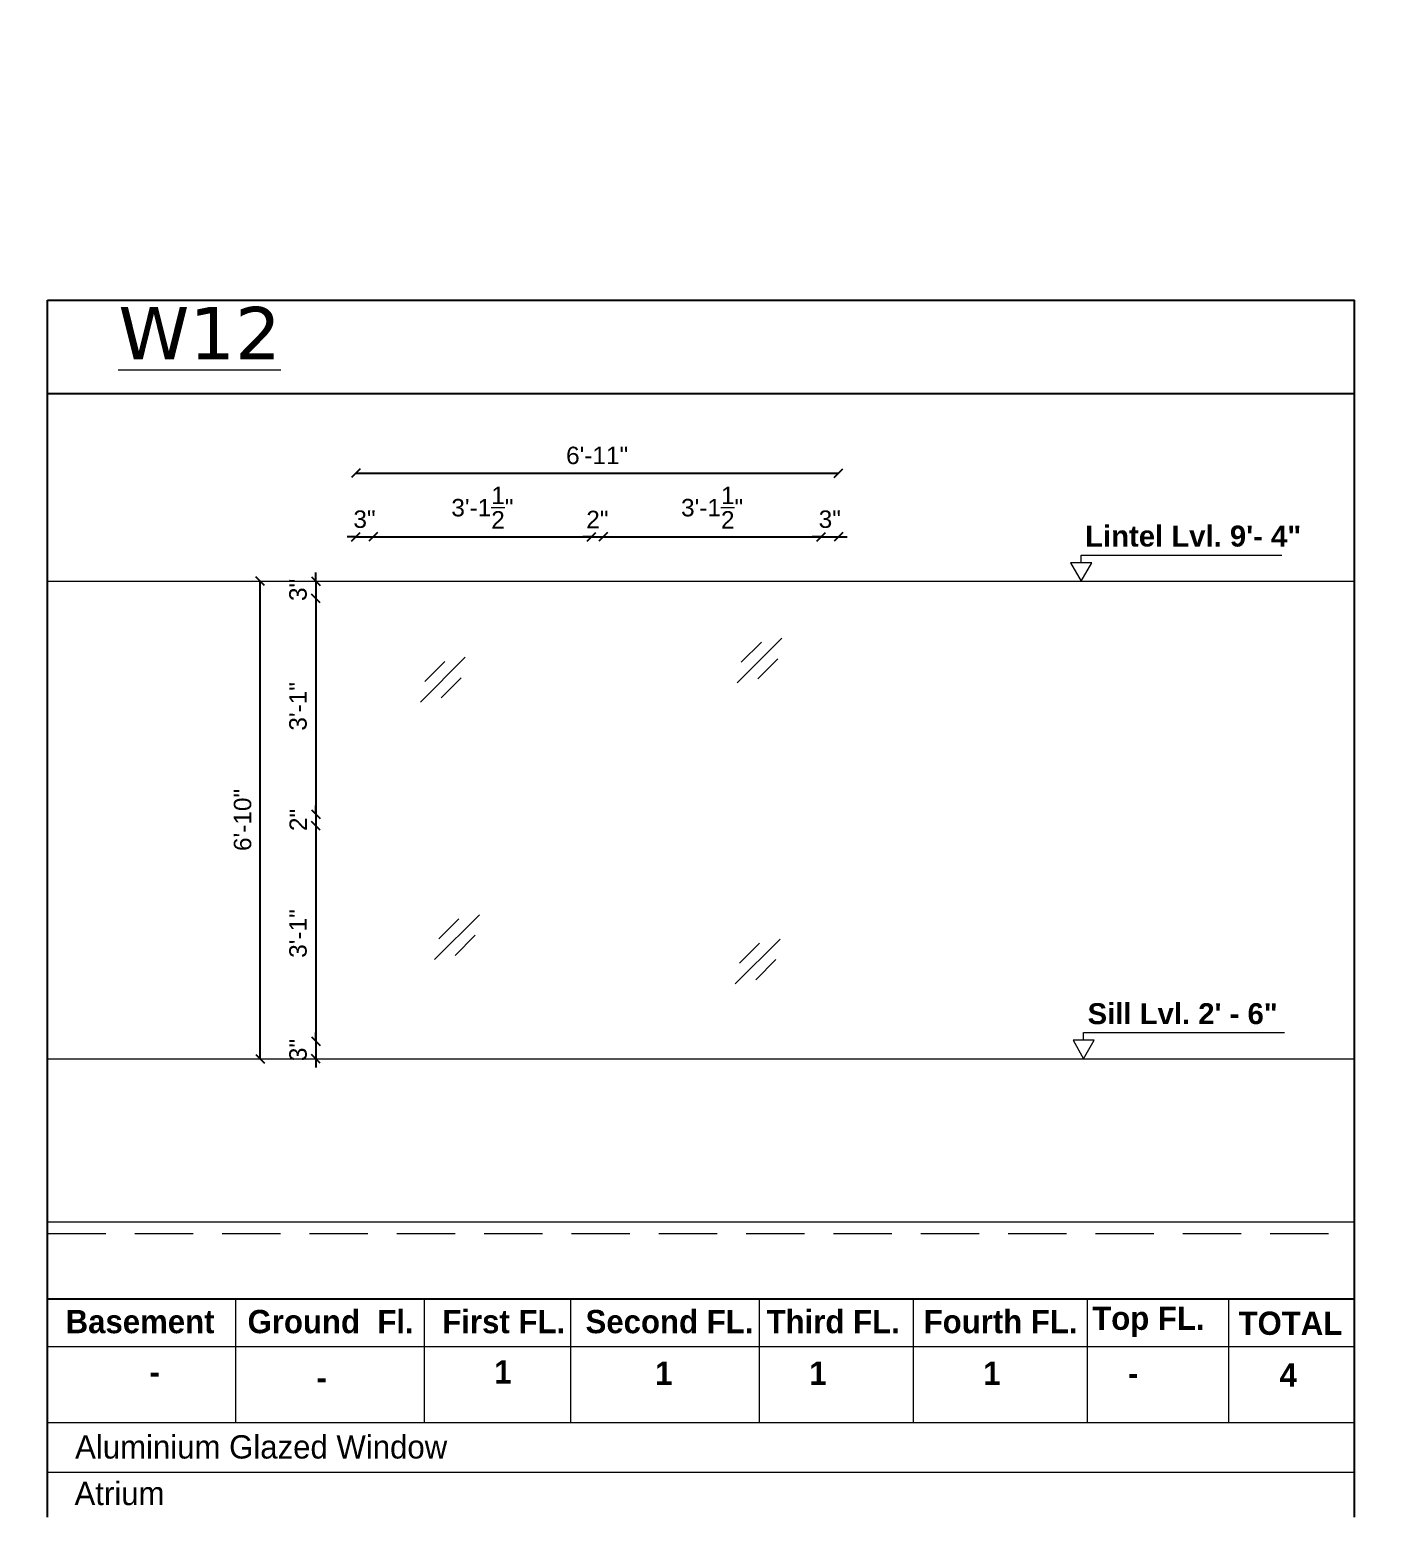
# Model space of a CAD drawing. Header units: inches. Extents: x 10755 to 33653, y -10992 to 10708.
# Drawn here: x 26151.1 to 26382.4, y 6884.8 to 7140.2 of the extents above; entities that cross this region are included whole.
import ezdxf

# ---------------------------------------------------------------- set-up
doc = ezdxf.new("R2010")
doc.units = ezdxf.units.IN
doc.header["$MEASUREMENT"] = 0
doc.linetypes.add('DASHED', pattern=[0.75, 0.5, -0.25])
for name, color, linetype, lineweight in [('dim', 6, 'Continuous', 13), ('Dimention', 4, 'Continuous', 15), ('ELE 2', 3, 'Continuous', 9), ('hatch3', 43, 'Continuous', 5), ('int dim', 6, 'Continuous', 15), ('PLASTER', 50, 'Continuous', 9), ('Text', 150, 'Continuous', 18), ('wall', 1, 'Continuous', 35)]:
    doc.layers.add(name, color=color, linetype=linetype, lineweight=lineweight)
doc.layers.add('ele 3', color=6, linetype='Continuous')
doc.styles.add('ordinary', font='arial.ttf')
doc.styles.add('SCALE 50', font='GOTHIC.TTF', dxfattribs={"height": 100})
doc.styles.get("Standard").update_dxf_attribs({"font": 'arial.ttf'})
doc.styles.add('Title Text', font='arialbd.ttf')
doc.dimstyles.new('Copy(2) of 96', dxfattribs={"dimtxt": 3, "dimasz": 1.5, "dimexe": 0.5, "dimexo": 0.5, "dimgap": 1.5, "dimtad": 1, "dimdec": 1, "dimzin": 11, "dimdsep": 46, "dimlunit": 4, "dimtxsty": 'ordinary', "dimblk": 'OBLIQUE', "dimcen": 0.09, "dimse1": 1, "dimse2": 1, "dimclrt": 7, "dimazin": 0, "dimtfac": 1, "dimtdec": 1, "dimtix": 1, "dimtmove": 2, "dimatfit": 3, "dimldrblk": 'leader', "dimfxl": 0.5, "dimfxlon": 1, "dimtolj": 1, "dimtzin": 0, "dimarcsym": 0})
doc.dimstyles.new('S8', dxfattribs={"dimscale": 8, "dimtxt": 1, "dimasz": 0.5, "dimexe": 0.5, "dimexo": 0.5, "dimgap": 0.25, "dimtad": 1, "dimzin": 3, "dimdsep": 46, "dimlunit": 4, "dimtxsty": 'Standard', "dimblk": 'ARCHTICK', "dimcen": 0, "dimclrd": 256, "dimclre": 256, "dimclrt": 6, "dimadec": 0, "dimazin": 0, "dimtfac": 0.5, "dimtix": 1, "dimtmove": 1, "dimatfit": 3, "dimfxl": 0.5, "dimfxlon": 1, "dimfrac": 1, "dimtolj": 1, "dimtzin": 0, "dimarcsym": 1})

# ---------------------------------------------------------------- blocks, each defined once
blk = doc.blocks.new('_Oblique')
at = {"layer": 'wall', "color": 0, "lineweight": -2}
blk.add_line((-0.5, -0.5), (0.5, 0.5), dxfattribs=at)
blk = doc.blocks.new('*D3440')
at = {"layer": 'Defpoints', "color": 0, "transparency": 16777216}
for p in [(25996.78, 7025.57), (26320.57, 7025.57), (26010.68, 6983.57)]:
    blk.add_point(p, dxfattribs=at)
at = {"layer": 'Dimention', "color": 0, "lineweight": -2, "transparency": 16777216}
blk.add_line((25996.78, 6983.57), (25996.78, 7025.57), dxfattribs=at)
at = {"layer": 'Dimention', "color": 0, "lineweight": -2, "transparency": 16777216, "xscale": 1.5, "yscale": 1.5, "zscale": 1.5}
for p, rotation in [((25996.78, 7025.57), 90), ((25996.78, 6983.57), 270)]:
    blk.add_blockref('_Oblique', p, dxfattribs=dict(at, rotation=rotation))
at = {"layer": 'Dimention', "color": 7, "transparency": 16777216, "insert": (25993.75, 7004.57), "char_height": 3, "attachment_point": 5, "rotation": 90, "style": 'ordinary'}
blk.add_mtext('\\A1;3\'-6"', dxfattribs=at)
blk = doc.blocks.new('leader')
blk.add_solid([(-1.34, 0.32), (0, 0), (-1.34, -0.32)])
blk = doc.blocks.new('*D3444')
at = {"layer": 'Defpoints', "color": 0, "transparency": 16777216}
for p in [(26005.15, 7025.57), (26012.68, 7023.57), (26322.57, 7025.57)]:
    blk.add_point(p, dxfattribs=at)
at = {"layer": 'Dimention', "color": 0, "lineweight": -2, "transparency": 16777216}
for p, q in [((26005.15, 7025.57), (26005.15, 7027.07)), ((26005.15, 7023.57), (26005.15, 7025.57)), ((26005.15, 7023.57), (26005.15, 7022.07))]:
    blk.add_line(p, q, dxfattribs=at)
at = {"layer": 'Dimention', "color": 0, "lineweight": -2, "transparency": 16777216, "xscale": 1.5, "yscale": 1.5, "zscale": 1.5}
for p, rotation in [((26005.15, 7025.57), 270), ((26005.15, 7023.57), 90)]:
    blk.add_blockref('_Oblique', p, dxfattribs=dict(at, rotation=rotation))
at = {"layer": 'Dimention', "color": 7, "transparency": 16777216, "insert": (26002.15, 7024.57), "char_height": 3, "attachment_point": 5, "rotation": 90, "style": 'ordinary'}
blk.add_mtext('\\A1;2"', dxfattribs=at)
blk = doc.blocks.new('*D3445')
at = {"layer": 'Defpoints', "color": 0, "transparency": 16777216}
for p in [(26005.15, 7007.57), (26012.68, 7007.57), (26322.57, 7005.57)]:
    blk.add_point(p, dxfattribs=at)
at = {"layer": 'Dimention', "color": 0, "lineweight": -2, "transparency": 16777216}
for p, q in [((26005.15, 7007.57), (26005.15, 7009.07)), ((26005.15, 7005.57), (26005.15, 7007.57)), ((26005.15, 7005.57), (26005.15, 7004.07))]:
    blk.add_line(p, q, dxfattribs=at)
at = {"layer": 'Dimention', "color": 0, "lineweight": -2, "transparency": 16777216, "xscale": 1.5, "yscale": 1.5, "zscale": 1.5}
for p, rotation in [((26005.15, 7007.57), 270), ((26005.15, 7005.57), 90)]:
    blk.add_blockref('_Oblique', p, dxfattribs=dict(at, rotation=rotation))
at = {"layer": 'Dimention', "color": 7, "transparency": 16777216, "insert": (26002.15, 7006.57), "char_height": 3, "attachment_point": 5, "rotation": 90, "style": 'ordinary'}
blk.add_mtext('\\A1;2"', dxfattribs=at)
blk = doc.blocks.new('glass')
at = {"layer": 'Dimention'}
for p, q in [((25987.01, 7639.88), (25994.7, 7647.56)), ((25987.72, 7643.41), (25991.16, 7646.86)), ((25990.55, 7640.58), (25993.99, 7644.03))]:
    blk.add_line(p, q, dxfattribs=at)
blk = doc.blocks.new('*U1893')
blk.add_line((-3.85, 0), (3.85, 0))
blk.add_lwpolyline([(0, 0), (1.52, 2.64), (-1.52, 2.64)], close=True)
blk.add_lwpolyline([(0, 2.64), (0, 3.74), (28.74, 3.74)])
at = {"style": 'Title Text'}
blk.add_attdef('SILL', (0.57, 4.95), '', height=3, dxfattribs=at)
blk = doc.blocks.new('*D3333')
at = {"layer": 'Defpoints', "color": 0, "transparency": 16777216}
for p in [(26210.13, 7053.16), (26207.13, 7045.57), (26210.13, 7042.57)]:
    blk.add_point(p, dxfattribs=at)
at = {"layer": 'Dimention', "color": 0, "lineweight": -2, "transparency": 16777216}
for p, q in [((26207.13, 7053.16), (26205.63, 7053.16)), ((26207.13, 7053.16), (26210.13, 7053.16)), ((26210.13, 7053.16), (26211.63, 7053.16))]:
    blk.add_line(p, q, dxfattribs=at)
at = {"layer": 'Dimention', "color": 0, "lineweight": -2, "transparency": 16777216, "xscale": 1.5, "yscale": 1.5, "zscale": 1.5}
blk.add_blockref('_Oblique', (26207.13, 7053.16), dxfattribs=at)
at = {"layer": 'Dimention', "color": 0, "lineweight": -2, "transparency": 16777216, "xscale": 1.5, "yscale": 1.5, "zscale": 1.5, "rotation": 180}
blk.add_blockref('_Oblique', (26210.13, 7053.16), dxfattribs=at)
at = {"layer": 'Dimention', "color": 7, "transparency": 16777216, "insert": (26208.63, 7056.19), "char_height": 3, "attachment_point": 5, "style": 'ordinary'}
blk.add_mtext('\\A1;3"', dxfattribs=at)
blk = doc.blocks.new('*D3334')
at = {"layer": 'Defpoints', "color": 0, "transparency": 16777216}
for p in [(26247.63, 7053.16), (26210.13, 7042.57), (26247.63, 7042.57)]:
    blk.add_point(p, dxfattribs=at)
at = {"layer": 'Dimention', "color": 0, "lineweight": -2, "transparency": 16777216}
blk.add_line((26210.13, 7053.16), (26247.63, 7053.16), dxfattribs=at)
at = {"layer": 'Dimention', "color": 0, "lineweight": -2, "transparency": 16777216, "xscale": 1.5, "yscale": 1.5, "zscale": 1.5, "rotation": 180}
blk.add_blockref('_Oblique', (26210.13, 7053.16), dxfattribs=at)
at = {"layer": 'Dimention', "color": 0, "lineweight": -2, "transparency": 16777216, "xscale": 1.5, "yscale": 1.5, "zscale": 1.5}
blk.add_blockref('_Oblique', (26247.63, 7053.16), dxfattribs=at)
at = {"layer": 'Dimention', "color": 7, "transparency": 16777216, "insert": (26228.88, 7058.19), "char_height": 3, "attachment_point": 5, "style": 'ordinary'}
blk.add_mtext('\\A1;3\'-1{\\H1.000000x;\\S1/2;}"', dxfattribs=at)
blk = doc.blocks.new('*D3335')
at = {"layer": 'Defpoints', "color": 0, "transparency": 16777216}
for p in [(26249.63, 7053.16), (26247.63, 7042.57), (26249.63, 7042.57)]:
    blk.add_point(p, dxfattribs=at)
at = {"layer": 'Dimention', "color": 0, "lineweight": -2, "transparency": 16777216}
for p, q in [((26247.63, 7053.16), (26246.13, 7053.16)), ((26247.63, 7053.16), (26249.63, 7053.16)), ((26249.63, 7053.16), (26251.13, 7053.16))]:
    blk.add_line(p, q, dxfattribs=at)
at = {"layer": 'Dimention', "color": 0, "lineweight": -2, "transparency": 16777216, "xscale": 1.5, "yscale": 1.5, "zscale": 1.5}
blk.add_blockref('_Oblique', (26247.63, 7053.16), dxfattribs=at)
at = {"layer": 'Dimention', "color": 0, "lineweight": -2, "transparency": 16777216, "xscale": 1.5, "yscale": 1.5, "zscale": 1.5, "rotation": 180}
blk.add_blockref('_Oblique', (26249.63, 7053.16), dxfattribs=at)
at = {"layer": 'Dimention', "color": 7, "transparency": 16777216, "insert": (26248.63, 7056.16), "char_height": 3, "attachment_point": 5, "style": 'ordinary'}
blk.add_mtext('\\A1;2"', dxfattribs=at)
blk = doc.blocks.new('*D3336')
at = {"layer": 'Defpoints', "color": 0, "transparency": 16777216}
for p in [(26287.05, 7053.16), (26249.63, 7042.57), (26287.05, 7042.57)]:
    blk.add_point(p, dxfattribs=at)
at = {"layer": 'Dimention', "color": 0, "lineweight": -2, "transparency": 16777216}
blk.add_line((26249.63, 7053.16), (26287.05, 7053.16), dxfattribs=at)
at = {"layer": 'Dimention', "color": 0, "lineweight": -2, "transparency": 16777216, "xscale": 1.5, "yscale": 1.5, "zscale": 1.5, "rotation": 180}
blk.add_blockref('_Oblique', (26249.63, 7053.16), dxfattribs=at)
at = {"layer": 'Dimention', "color": 0, "lineweight": -2, "transparency": 16777216, "xscale": 1.5, "yscale": 1.5, "zscale": 1.5}
blk.add_blockref('_Oblique', (26287.05, 7053.16), dxfattribs=at)
at = {"layer": 'Dimention', "color": 7, "transparency": 16777216, "insert": (26268.34, 7058.19), "char_height": 3, "attachment_point": 5, "style": 'ordinary'}
blk.add_mtext('\\A1;3\'-1{\\H1.000000x;\\S1/2;}"', dxfattribs=at)
blk = doc.blocks.new('*D3337')
at = {"layer": 'Defpoints', "color": 0, "transparency": 16777216}
for p in [(26290.05, 7053.16), (26290.05, 7045.57), (26287.05, 7042.57)]:
    blk.add_point(p, dxfattribs=at)
at = {"layer": 'Dimention', "color": 0, "lineweight": -2, "transparency": 16777216}
for p, q in [((26287.05, 7053.16), (26285.55, 7053.16)), ((26287.05, 7053.16), (26290.05, 7053.16)), ((26290.05, 7053.16), (26291.55, 7053.16))]:
    blk.add_line(p, q, dxfattribs=at)
at = {"layer": 'Dimention', "color": 0, "lineweight": -2, "transparency": 16777216, "xscale": 1.5, "yscale": 1.5, "zscale": 1.5}
blk.add_blockref('_Oblique', (26287.05, 7053.16), dxfattribs=at)
at = {"layer": 'Dimention', "color": 0, "lineweight": -2, "transparency": 16777216, "xscale": 1.5, "yscale": 1.5, "zscale": 1.5, "rotation": 180}
blk.add_blockref('_Oblique', (26290.05, 7053.16), dxfattribs=at)
at = {"layer": 'Dimention', "color": 7, "transparency": 16777216, "insert": (26288.55, 7056.19), "char_height": 3, "attachment_point": 5, "style": 'ordinary'}
blk.add_mtext('\\A1;3"', dxfattribs=at)
blk = doc.blocks.new('*D3338')
at = {"layer": 'Defpoints', "color": 0, "transparency": 16777216}
for p in [(26207.13, 7045.57), (26200.25, 7042.57), (26210.13, 7042.57)]:
    blk.add_point(p, dxfattribs=at)
at = {"layer": 'Dimention', "color": 0, "lineweight": -2, "transparency": 16777216}
for p, q in [((26200.25, 7045.57), (26200.25, 7047.07)), ((26200.25, 7045.57), (26200.25, 7042.57)), ((26200.25, 7042.57), (26200.25, 7041.07))]:
    blk.add_line(p, q, dxfattribs=at)
at = {"layer": 'Dimention', "color": 0, "lineweight": -2, "transparency": 16777216, "xscale": 1.5, "yscale": 1.5, "zscale": 1.5}
for p, rotation in [((26200.25, 7045.57), 270), ((26200.25, 7042.57), 90)]:
    blk.add_blockref('_Oblique', p, dxfattribs=dict(at, rotation=rotation))
at = {"layer": 'Dimention', "color": 7, "transparency": 16777216, "insert": (26197.22, 7044.07), "char_height": 3, "attachment_point": 5, "rotation": 90, "style": 'ordinary'}
blk.add_mtext('\\A1;3"', dxfattribs=at)
blk = doc.blocks.new('*D3339')
at = {"layer": 'Defpoints', "color": 0, "transparency": 16777216}
for p in [(26210.13, 7042.57), (26200.25, 7005.57), (26210.13, 7005.57)]:
    blk.add_point(p, dxfattribs=at)
at = {"layer": 'Dimention', "color": 0, "lineweight": -2, "transparency": 16777216}
blk.add_line((26200.25, 7042.57), (26200.25, 7005.57), dxfattribs=at)
at = {"layer": 'Dimention', "color": 0, "lineweight": -2, "transparency": 16777216, "xscale": 1.5, "yscale": 1.5, "zscale": 1.5}
for p, rotation in [((26200.25, 7042.57), 90), ((26200.25, 7005.57), 270)]:
    blk.add_blockref('_Oblique', p, dxfattribs=dict(at, rotation=rotation))
at = {"layer": 'Dimention', "color": 7, "transparency": 16777216, "insert": (26197.22, 7024.07), "char_height": 3, "attachment_point": 5, "rotation": 90, "style": 'ordinary'}
blk.add_mtext('\\A1;3\'-1"', dxfattribs=at)
blk = doc.blocks.new('*D3340')
at = {"layer": 'Defpoints', "color": 0, "transparency": 16777216}
for p in [(26210.13, 7005.57), (26200.25, 7003.57), (26210.13, 7003.57)]:
    blk.add_point(p, dxfattribs=at)
at = {"layer": 'Dimention', "color": 0, "lineweight": -2, "transparency": 16777216}
for p, q in [((26200.25, 7005.57), (26200.25, 7007.07)), ((26200.25, 7005.57), (26200.25, 7003.57)), ((26200.25, 7003.57), (26200.25, 7002.07))]:
    blk.add_line(p, q, dxfattribs=at)
at = {"layer": 'Dimention', "color": 0, "lineweight": -2, "transparency": 16777216, "xscale": 1.5, "yscale": 1.5, "zscale": 1.5}
for p, rotation in [((26200.25, 7005.57), 270), ((26200.25, 7003.57), 90)]:
    blk.add_blockref('_Oblique', p, dxfattribs=dict(at, rotation=rotation))
at = {"layer": 'Dimention', "color": 7, "transparency": 16777216, "insert": (26197.25, 7004.57), "char_height": 3, "attachment_point": 5, "rotation": 90, "style": 'ordinary'}
blk.add_mtext('\\A1;2"', dxfattribs=at)
blk = doc.blocks.new('*D3341')
at = {"layer": 'Defpoints', "color": 0, "transparency": 16777216}
for p in [(26210.13, 7003.57), (26200.25, 6966.57), (26210.13, 6966.57)]:
    blk.add_point(p, dxfattribs=at)
at = {"layer": 'Dimention', "color": 0, "lineweight": -2, "transparency": 16777216}
blk.add_line((26200.25, 7003.57), (26200.25, 6966.57), dxfattribs=at)
at = {"layer": 'Dimention', "color": 0, "lineweight": -2, "transparency": 16777216, "xscale": 1.5, "yscale": 1.5, "zscale": 1.5}
for p, rotation in [((26200.25, 7003.57), 90), ((26200.25, 6966.57), 270)]:
    blk.add_blockref('_Oblique', p, dxfattribs=dict(at, rotation=rotation))
at = {"layer": 'Dimention', "color": 7, "transparency": 16777216, "insert": (26197.22, 6985.07), "char_height": 3, "attachment_point": 5, "rotation": 90, "style": 'ordinary'}
blk.add_mtext('\\A1;3\'-1"', dxfattribs=at)
blk = doc.blocks.new('*D3342')
at = {"layer": 'Defpoints', "color": 0, "transparency": 16777216}
for p in [(26210.13, 6966.57), (26200.25, 6963.57), (26207.13, 6963.57)]:
    blk.add_point(p, dxfattribs=at)
at = {"layer": 'Dimention', "color": 0, "lineweight": -2, "transparency": 16777216}
for p, q in [((26200.25, 6966.57), (26200.25, 6968.07)), ((26200.25, 6966.57), (26200.25, 6963.57)), ((26200.25, 6963.57), (26200.25, 6962.07))]:
    blk.add_line(p, q, dxfattribs=at)
at = {"layer": 'Dimention', "color": 0, "lineweight": -2, "transparency": 16777216, "xscale": 1.5, "yscale": 1.5, "zscale": 1.5}
for p, rotation in [((26200.25, 6966.57), 270), ((26200.25, 6963.57), 90)]:
    blk.add_blockref('_Oblique', p, dxfattribs=dict(at, rotation=rotation))
at = {"layer": 'Dimention', "color": 7, "transparency": 16777216, "insert": (26197.22, 6965.07), "char_height": 3, "attachment_point": 5, "rotation": 90, "style": 'ordinary'}
blk.add_mtext('\\A1;3"', dxfattribs=at)
blk = doc.blocks.new('*D3343')
at = {"layer": 'Defpoints', "color": 0, "transparency": 16777216}
for p in [(26190.73, 7045.57), (26629.42, 7045.57), (26207.13, 6963.57)]:
    blk.add_point(p, dxfattribs=at)
at = {"layer": 'Dimention', "color": 0, "lineweight": -2, "transparency": 16777216}
blk.add_line((26190.73, 6963.57), (26190.73, 7045.57), dxfattribs=at)
at = {"layer": 'Dimention', "color": 0, "lineweight": -2, "transparency": 16777216, "xscale": 1.5, "yscale": 1.5, "zscale": 1.5}
for p, rotation in [((26190.73, 7045.57), 90), ((26190.73, 6963.57), 270)]:
    blk.add_blockref('_Oblique', p, dxfattribs=dict(at, rotation=rotation))
at = {"layer": 'Dimention', "color": 7, "transparency": 16777216, "insert": (26187.7, 7004.57), "char_height": 3, "attachment_point": 5, "rotation": 90, "style": 'ordinary'}
blk.add_mtext('\\A1;6\'-10"', dxfattribs=at)
blk = doc.blocks.new('*D3344')
at = {"layer": 'Defpoints', "color": 0, "transparency": 16777216}
for p in [(26290.05, 7064.11), (26207.13, 7045.57), (26290.05, 7045.57)]:
    blk.add_point(p, dxfattribs=at)
at = {"layer": 'Dimention', "color": 0, "lineweight": -2, "transparency": 16777216}
blk.add_line((26207.13, 7064.11), (26290.05, 7064.11), dxfattribs=at)
at = {"layer": 'Dimention', "color": 0, "lineweight": -2, "transparency": 16777216, "xscale": 1.5, "yscale": 1.5, "zscale": 1.5, "rotation": 180}
blk.add_blockref('_Oblique', (26207.13, 7064.11), dxfattribs=at)
at = {"layer": 'Dimention', "color": 0, "lineweight": -2, "transparency": 16777216, "xscale": 1.5, "yscale": 1.5, "zscale": 1.5}
blk.add_blockref('_Oblique', (26290.05, 7064.11), dxfattribs=at)
at = {"layer": 'Dimention', "color": 7, "transparency": 16777216, "insert": (26248.59, 7067.14), "char_height": 3, "attachment_point": 5, "style": 'ordinary'}
blk.add_mtext('\\A1;6\'-11"', dxfattribs=at)
blk = doc.blocks.new('_ArchTick')
at = {"color": 0, "const_width": 0.15}
blk.add_lwpolyline([(-0.5, -0.5), (0.5, 0.5)], dxfattribs=at)
blk = doc.blocks.new('*D3627')
at = {"layer": 'Defpoints', "color": 0, "transparency": 16777216}
for p in [(31969.25, 7241.82), (11281.95, 6632.82), (31991.14, 6632.82)]:
    blk.add_point(p, dxfattribs=at)
at = {"layer": 'dim', "lineweight": -2, "transparency": 16777216}
for p, q in [((31987.14, 7241.82), (31995.14, 7241.82)), ((31991.14, 7241.82), (31991.14, 6632.82)), ((31987.14, 6632.82), (31995.14, 6632.82))]:
    blk.add_line(p, q, dxfattribs=at)
at = {"layer": 'dim', "lineweight": -2, "transparency": 16777216, "xscale": 4, "yscale": 4, "zscale": 4}
for p, rotation in [((31991.14, 7241.82), 90), ((31991.14, 6632.82), 270)]:
    blk.add_blockref('_ArchTick', p, dxfattribs=dict(at, rotation=rotation))
at = {"layer": 'dim', "color": 6, "transparency": 16777216, "insert": (31985.05, 6937.32), "char_height": 8, "attachment_point": 5, "rotation": 90}
blk.add_mtext('\\A1;50\'-9"', dxfattribs=at)

msp = doc.modelspace()

# ---------------------------------------------------------------- linework, layer by layer
at = {"layer": 'ELE 2', "ltscale": 12}
for p, q in [((26186.555, 6901.044), (26186.555, 6922.339)), ((26218.913, 6901.044), (26218.913, 6922.339)), ((26244.095, 6901.044), (26244.095, 6922.339)), ((26276.453, 6901.044), (26276.453, 6922.339)), ((26302.948, 6901.044), (26302.948, 6922.339)), ((26332.829, 6901.044), (26332.829, 6922.339)), ((26357.095, 6901.044), (26357.095, 6922.339)), ((26378.666, 6914.082), (26154.196, 6914.082)), ((26378.666, 6901.044), (26154.196, 6901.044)), ((26378.666, 6892.504), (26154.196, 6892.504))]:
    msp.add_line(p, q, dxfattribs=at)
at = {"layer": 'ele 3', "ltscale": 12}
for p, q in [((26154.196, 7093.825), (26378.666, 7093.825)), ((26154.196, 6884.846), (26154.196, 7093.825)), ((26378.666, 6884.846), (26378.666, 7093.825)), ((26154.196, 7077.8), (26378.666, 7077.8)), ((26154.196, 6922.339), (26378.666, 6922.339))]:
    msp.add_line(p, q, dxfattribs=at)
at = {"layer": 'hatch3', "linetype": 'DASHED', "lineweight": 0, "ltscale": 20}
msp.add_line((26154.196, 6933.567), (26378.666, 6933.567), dxfattribs=at)
at = {"layer": 'PLASTER', "ltscale": 50}
for p, q in [((26154.196, 7045.567), (26378.666, 7045.567)), ((26154.196, 6963.567), (26378.666, 6963.567)), ((26154.196, 6935.567), (26378.666, 6935.567))]:
    msp.add_line(p, q, dxfattribs=at)

# ---------------------------------------------------------------- block references
at = {"layer": 'Dimention'}
for p in [(285.634, -611.776), (231.246, -615.067), (233.664, -659.258), (285.305, -663.448)]:
    msp.add_blockref('glass', p, dxfattribs=at)
at = {"layer": 'int dim', "xscale": 1.199999999953434, "yscale": 1.199999999953434, "zscale": 1.199999999953434}
for p, values in [((26331.728, 7045.567), {'SILL': 'Lintel Lvl. 9\'- 4"'}), ((26332.152, 6963.567), {'SILL': 'Sill Lvl. 2\' - 6"'})]:
    msp.add_blockref('*U1893', p, dxfattribs=at).add_auto_attribs(values)

# ---------------------------------------------------------------- texts
at = {"layer": 'Text', "insert": (26166.346, 7092.656), "char_height": 9, "width": 62.34375, "attachment_point": 1}
msp.add_mtext('{\\fVerdana|b0|i0|c0|p34;\\LW12}', dxfattribs=at)
at = {"layer": 'Text', "ltscale": 100, "char_height": 4, "style": 'SCALE 50'}
for s, insert, width, attachment_point in [('{\\fCentury Gothic|b1|i0|c0|p34;Basement}', (26170.082, 6918.415), 40.38197, 5), ('{\\fCentury Gothic|b1|i0|c0|p34;Ground  Fl.}', (26202.808, 6918.415), 40.38197, 5), ('{\\fCentury Gothic|b1|i0|c0|p34;First FL.}', (26232.54, 6918.415), 40.38197, 5), ('{\\fCentury Gothic|b1|i0|c0|p34;Second FL.}', (26261.013, 6918.415), 40.38197, 5), ('{\\fCentury Gothic|b1|i0|c0|p34;Third FL.}', (26289.13, 6918.415), 40.38197, 5), ('{\\fCentury Gothic|b1|i0|c0|p34;Fourth FL.}', (26317.89, 6918.415), 40.38197, 5), ('{\\fCentury Gothic|b1|i0|c0|p34;Top FL.}', (26343.276, 6918.415), 40.38197, 5), ('{\\fCentury Gothic|b1|i0|c0|p34;TOTAL}', (26367.667, 6918.131), 40.38197, 5), ('{\\fCentury Gothic|b1|i0|c0|p34;1}', (26232.403, 6909.797), 40.38197, 5), ('{\\fCentury Gothic|b1|i0|c0|p34;1}', (26260.025, 6909.581), 40.38197, 5), ('{\\fCentury Gothic|b1|i0|c0|p34;1}', (26286.52, 6909.581), 40.38197, 5), ('{\\fCentury Gothic|b1|i0|c0|p34;1}', (26316.401, 6909.581), 40.38197, 5), ('{\\fCentury Gothic|b1|i0|c0|p34;4}', (26367.306, 6909.269), 40.38197, 5), ('{\\fCentury Gothic|b1|i0|c0|p34;-}', (26172.599, 6909.797), 40.38197, 5), ('{\\fCentury Gothic|b1|i0|c0|p34;-}', (26201.262, 6908.831), 40.38197, 5), ('{\\fCentury Gothic|b1|i0|c0|p34;-}', (26340.666, 6909.581), 40.38197, 5), ('Aluminium Glazed Window', (26158.921, 6896.898), 82.89521, 4), ('Atrium', (26158.828, 6888.91), 82.89521, 4)]:
    msp.add_mtext(s, dxfattribs=dict(at, insert=insert, width=width, attachment_point=attachment_point))

# ---------------------------------------------------------------- dimensions: what is measured, and where the dimension line sits
at = {"layer": 'dim'}
dim = msp.add_linear_dim(base=(31991.136, 6632.82), p1=(31969.254, 7241.819), p2=(11281.953, 6632.82), angle=90, dimstyle='S8', dxfattribs=at)
dim.commit()
dim.dimension.update_dxf_attribs({"geometry": '*D3627', "text_midpoint": (31985.051, 6937.319)})
at = {"layer": 'Dimention'}
for base, p1, p2, picture, middle in [((26290.053, 7064.105), (26207.133, 7045.567), (26290.053, 7045.567), '*D3344', (26248.593, 7067.137)), ((26247.633, 7053.156), (26210.133, 7042.567), (26247.633, 7042.567), '*D3334', (26228.883, 7058.195)), ((26287.053, 7053.156), (26249.633, 7042.567), (26287.053, 7042.567), '*D3336', (26268.343, 7058.195)), ((26210.133, 7053.156), (26207.133, 7045.567), (26210.133, 7042.567), '*D3333', (26208.633, 7056.189)), ((26249.633, 7053.156), (26247.633, 7042.567), (26249.633, 7042.567), '*D3335', (26248.633, 7056.162)), ((26290.053, 7053.156), (26287.053, 7042.567), (26290.053, 7045.567), '*D3337', (26288.553, 7056.189))]:
    dim = msp.add_linear_dim(base=base, p1=p1, p2=p2, dimstyle='Copy(2) of 96', dxfattribs=at)
    dim.commit()
    dim.dimension.update_dxf_attribs({"geometry": picture, "text_midpoint": middle})
for base, p1, p2, picture, middle in [((26200.253, 7042.567), (26207.133, 7045.567), (26210.133, 7042.567), '*D3338', (26197.221, 7044.067)), ((26190.733, 7045.567), (26207.133, 6963.567), (26629.417, 7045.567), '*D3343', (26187.702, 7004.567)), ((26200.253, 7005.567), (26210.133, 7042.567), (26210.133, 7005.567), '*D3339', (26197.221, 7024.067)), ((25996.779, 7025.567), (26010.684, 6983.567), (26320.574, 7025.567), '*D3440', (25993.746, 7004.567)), ((26005.153, 7025.567), (26012.684, 7023.567), (26322.574, 7025.567), '*D3444', (26002.147, 7024.567)), ((26005.153, 7007.567), (26322.574, 7005.567), (26012.684, 7007.567), '*D3445', (26002.147, 7006.567)), ((26200.253, 7003.567), (26210.133, 7005.567), (26210.133, 7003.567), '*D3340', (26197.247, 7004.567)), ((26200.253, 6966.567), (26210.133, 7003.567), (26210.133, 6966.567), '*D3341', (26197.221, 6985.067)), ((26200.253, 6963.567), (26210.133, 6966.567), (26207.133, 6963.567), '*D3342', (26197.221, 6965.067))]:
    dim = msp.add_linear_dim(base=base, p1=p1, p2=p2, angle=90, dimstyle='Copy(2) of 96', dxfattribs=at)
    dim.commit()
    dim.dimension.update_dxf_attribs({"geometry": picture, "text_midpoint": middle})

doc.saveas('drawing.dxf')
